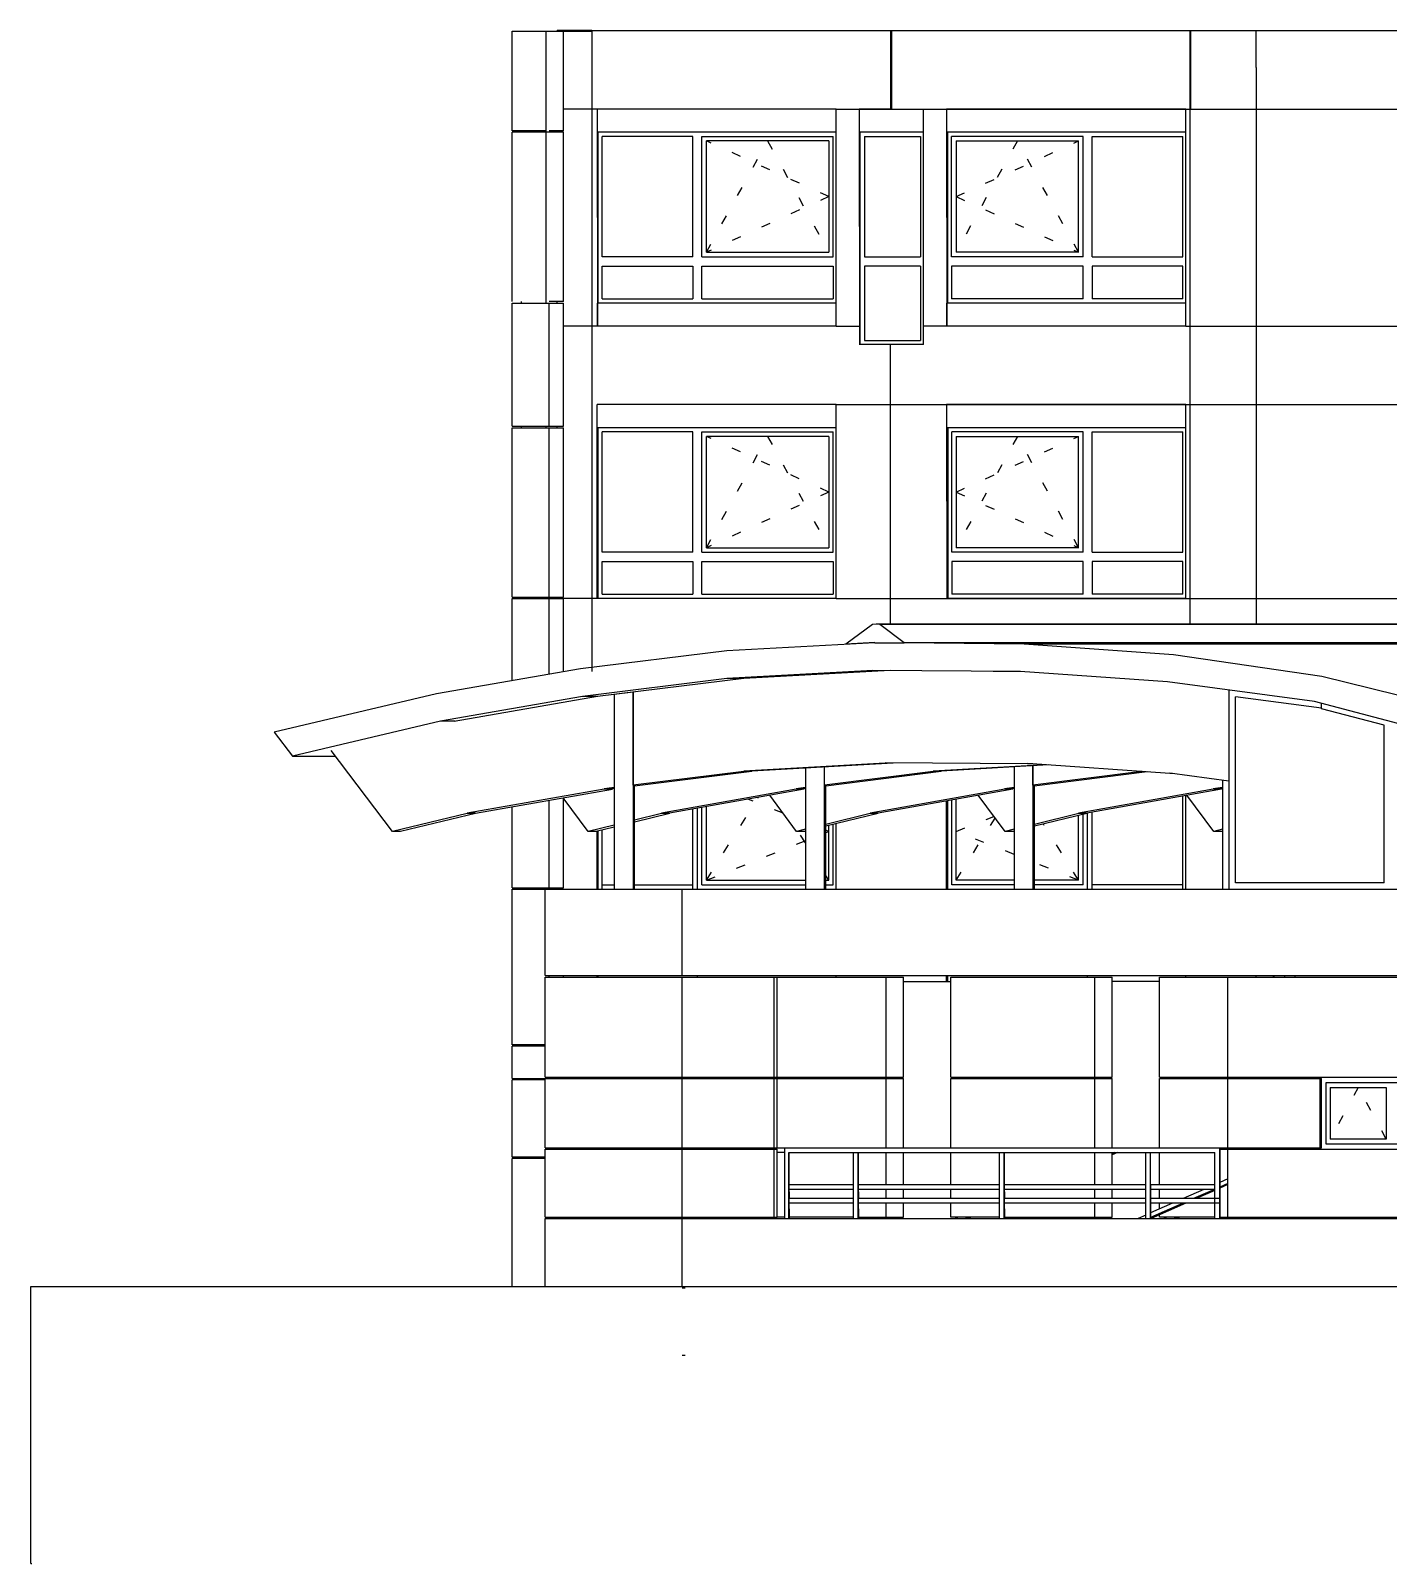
# Model space of a CAD drawing. Header units: metres. Extents: x -59 to 39.8, y -6.3 to 17.4.
# Drawn here: x -58.99 to -44.29, y -6.3 to 10.3 of the extents above; entities that cross this region are included whole.
import ezdxf

# ---------------------------------------------------------------- set-up
doc = ezdxf.new("R2010")
doc.units = ezdxf.units.M
for name, pattern in [('DASHDOT', [2, 1.25, -0.25, 0.25, -0.25]), ('DASHED', [0.75, 0.5, -0.25]), ('DOT', [0.25, 0, -0.25])]:
    doc.linetypes.add(name, pattern=pattern)
doc.layers.add('1', color=7, linetype='DASHED')
doc.layers.add('4', color=7, linetype='DASHDOT')

msp = doc.modelspace()

# ---------------------------------------------------------------- linework, layer by layer
at = {"layer": '1', "color": 1, "linetype": 'CONTINUOUS'}
for p, q in [((-53.776571, 9.215), (-53.776571, 10.295)), ((-53.776571, 10.295), (-52.913288, 10.295)), ((-53.407477, 7.365), (-53.407477, 10.295)), ((-52.913288, 10.3), (-53.289884, 10.3)), ((-53.289884, 10.295), (-53.289884, 10.3)), ((-53.223124, 9.215), (-53.223124, 10.295)), ((-52.913288, 10.3), (-49.676859, 10.3)), ((-52.913288, 10.3), (-52.913288, 6.7)), ((-49.676859, 10.3), (-46.440429, 10.3)), ((-49.676859, 9.45), (-49.676859, 10.3)), ((-49.666909, 9.45), (-49.666909, 10.3)), ((-49.665992, 9.45), (-49.665992, 10.3)), ((-46.440429, 10.3), (-43.464554, 10.3)), ((-46.440429, 10.3), (-46.440429, 6.574189)), ((-46.429563, 9.45), (-46.429563, 10.3)), ((-45.723461, 9.9), (-45.723466, 10.3)), ((-45.723461, 9.9), (-45.723461, 3.87112)), ((-52.857528, 9.45), (-53.223124, 9.45)), ((-52.903339, 9.45), (-52.913288, 9.45)), ((-50.268451, 9.45), (-52.857528, 9.45)), ((-52.857528, 9.45), (-52.854788, 7.1)), ((-50.268451, 7.1), (-50.268451, 9.45)), ((-50.268451, 9.45), (-43.362909, 9.45)), ((-49.676859, 9.45), (-50.019485, 9.45)), ((-50.019485, 9.45), (-50.016751, 6.9)), ((-49.676859, 9.45), (-49.322429, 9.45)), ((-49.322429, 6.9), (-49.322429, 9.45)), ((-46.484395, 9.45), (-49.073473, 9.45)), ((-46.484395, 7.1), (-46.484395, 9.45)), ((-46.43048, 9.45), (-46.440429, 9.45)), ((-53.407477, 9.215), (-53.776571, 9.215)), ((-53.776571, 7.365), (-53.776571, 9.2)), ((-53.375989, 9.2), (-53.776566, 9.2)), ((-53.674528, 9.2), (-53.674528, 9.215)), ((-53.407477, 9.2), (-53.407477, 9.215)), ((-53.223124, 9.215), (-53.375989, 9.215)), ((-53.223124, 9.2), (-53.375989, 9.2)), ((-53.289879, 9.2), (-53.289879, 9.215)), ((-53.223124, 7.365), (-53.223124, 9.2)), ((-50.268451, 9.2), (-52.854788, 9.2)), ((-52.846549, 7.35), (-52.846549, 9.2)), ((-49.322429, 9.2), (-50.016751, 9.2)), ((-50.008498, 6.9), (-50.008498, 9.2)), ((-46.484395, 9.2), (-49.070733, 9.2)), ((-49.062488, 7.35), (-49.062496, 9.2)), ((-53.776571, 7.35), (-53.223119, 7.35)), ((-53.776571, 6.015), (-53.776571, 7.35)), ((-53.674528, 7.35), (-53.674528, 7.365)), ((-53.407477, 7.35), (-53.407477, 7.365)), ((-53.375994, 6.015), (-53.375994, 7.35)), ((-53.223124, 7.365), (-53.375989, 7.365)), ((-53.289879, 7.35), (-53.289879, 7.365)), ((-53.223119, 6.015), (-53.223119, 7.35)), ((-50.268451, 7.35), (-52.854788, 7.35)), ((-52.854788, 7.1), (-52.854788, 7.35)), ((-46.484395, 7.35), (-49.070733, 7.35)), ((-52.854788, 7.1), (-53.223124, 7.1)), ((-50.268451, 7.1), (-52.857528, 7.1)), ((-50.268451, 7.1), (-50.016751, 7.1)), ((-49.070733, 7.1), (-49.322429, 7.1)), ((-46.484395, 7.1), (-49.073473, 7.1)), ((-46.484395, 7.1), (-43.508305, 7.1)), ((-49.322429, 6.9), (-50.019485, 6.9)), ((-49.686615, 6.9), (-49.686615, 3.87112)), ((-52.913288, 6.7), (-52.913288, 3.35821)), ((-46.440429, 6.574189), (-46.440429, 3.87112)), ((-50.268451, 6.25), (-52.857528, 6.25)), ((-52.857528, 4.15), (-52.857528, 6.25)), ((-50.268451, 4.15), (-50.268451, 6.25)), ((-50.268451, 6.25), (-43.181799, 6.25)), ((-46.484373, 6.25), (-49.073467, 6.25)), ((-49.073467, 6.25), (-49.070725, 4.15)), ((-46.484373, 4.15), (-46.484373, 6.25)), ((-53.776571, 6.015), (-53.223119, 6.015)), ((-53.776571, 6), (-53.223119, 6)), ((-53.776571, 4.165), (-53.776571, 6)), ((-53.674528, 6), (-53.674528, 6.015)), ((-53.407477, 6), (-53.407477, 6.015)), ((-53.375994, 4.165), (-53.375994, 6)), ((-53.289879, 6), (-53.289879, 6.015)), ((-53.223119, 4.165), (-53.223119, 6)), ((-50.268451, 6), (-52.857528, 6)), ((-52.846549, 4.15), (-52.846549, 6)), ((-46.484373, 6), (-49.070725, 6)), ((-49.062488, 6), (-49.062496, 4.15)), ((-53.776571, 4.165), (-53.223119, 4.165)), ((-53.674528, 4.15), (-53.674528, 4.165)), ((-53.407477, 4.15), (-53.407477, 4.165)), ((-53.289879, 4.15), (-53.289879, 4.165)), ((-53.776571, 4.15), (-53.223119, 4.15)), ((-53.776571, 3.261), (-53.776571, 4.15)), ((-53.375994, 3.330562), (-53.375994, 4.15)), ((-52.857528, 4.15), (-53.223124, 4.15)), ((-53.223119, 3.357109), (-53.223119, 4.15)), ((-50.268451, 4.15), (-52.857528, 4.15)), ((-50.268451, 4.15), (-43.412678, 4.15)), ((-46.484373, 4.15), (-49.073467, 4.15)), ((-49.874841, 3.86896), (-50.163933, 3.65465)), ((-49.83528, 3.87112), (-49.874841, 3.86896)), ((-36.172383, 3.87112), (-49.83528, 3.87112)), ((-36.133781, 3.87004), (-49.795883, 3.87004)), ((-49.849606, 3.67052), (-51.453986, 3.58292)), ((-49.849494, 3.67217), (-50.163933, 3.65465)), ((-50.140262, 3.65465), (-50.163933, 3.65465)), ((-49.849606, 3.67052), (-49.53493, 3.66835)), ((-35.878074, 3.66835), (-49.53493, 3.66835)), ((-48.234517, 3.65632), (-49.53493, 3.66835)), ((-34.603898, 3.65632), (-48.234517, 3.65632)), ((-46.617427, 3.54133), (-48.234517, 3.65632)), ((-51.453986, 3.58292), (-53.038264, 3.38921)), ((-45.01276, 3.30605), (-46.617427, 3.54133)), ((-53.038264, 3.38921), (-54.596305, 3.11865)), ((-49.871007, 3.37097), (-51.453981, 3.28277)), ((-49.686615, 3.369532), (-51.270511, 3.28292)), ((-48.277232, 3.35854), (-49.871007, 3.37097)), ((-48.272534, 3.35821), (-48.570017, 3.360823)), ((-46.68129, 3.2465), (-48.277232, 3.35854)), ((-51.453981, 3.28277), (-53.016852, 3.08966)), ((-51.270511, 3.28292), (-52.851679, 3.08921)), ((-51.270511, 3.28277), (-51.453981, 3.28277)), ((-45.091924, 3.03453), (-46.68129, 3.2465)), ((-46.018058, 3.158046), (-46.018058, 1)), ((-43.446467, 2.91656), (-45.01276, 3.30605)), ((-53.016852, 3.08966), (-54.55358, 2.82087)), ((-52.851679, 3.08921), (-54.406673, 2.81865)), ((-52.848006, 3.08966), (-53.016852, 3.08966)), ((-52.672623, 3.11066), (-52.672623, 1)), ((-52.46855, 3.13593), (-52.46855, 1)), ((-45.016309, 2.96072), (-45.94819, 3.08525)), ((-45.94819, 1.07), (-45.94819, 3.08525)), ((-43.552421, 2.62941), (-45.091924, 3.03453)), ((-45.016309, 2.95553), (-45.016309, 3.014632)), ((-45.016309, 2.96072), (-45.016309, 3.014632)), ((-44.337551, 2.77657), (-45.016309, 2.95553)), ((-54.55358, 2.82087), (-56.15577, 2.44063)), ((-54.393914, 2.82087), (-54.55358, 2.82087)), ((-44.337551, 1.07), (-44.337551, 2.77657)), ((-55.074169, 1.62703), (-55.736828, 2.50184)), ((-49.740866, 2.36677), (-51.270511, 2.28137)), ((-49.651242, 2.36677), (-51.180886, 2.28137)), ((-50.39874, 2.325037), (-50.39874, 1)), ((-50.396906, 2.12767), (-50.396906, 2.32514)), ((-49.651242, 2.36677), (-49.740866, 2.36677)), ((-48.200118, 2.35929), (-49.740536, 2.37133)), ((-48.012103, 2.350136), (-49.221345, 2.28137)), ((-47.972674, 2.347363), (-49.133146, 2.28137)), ((-48.344349, 2.326227), (-48.344349, 1)), ((-48.142244, 2.35929), (-48.200118, 2.35929)), ((-46.656736, 2.2548), (-48.199537, 2.36332)), ((-48.140856, 2.337799), (-48.140856, 1)), ((-48.139022, 2.12767), (-48.139022, 2.337903)), ((-51.270511, 2.27591), (-52.467337, 2.127741)), ((-51.180886, 2.27591), (-52.452999, 2.118421)), ((-51.180886, 2.27591), (-51.270511, 2.27591)), ((-50.602238, 2.313676), (-50.602233, 1)), ((-49.221345, 2.27591), (-50.396906, 2.12767)), ((-49.133146, 2.27591), (-50.383184, 2.118278)), ((-49.133146, 2.27591), (-49.221345, 2.27591)), ((-49.133146, 2.27591), (-49.133146, 2.28137)), ((-46.963461, 2.27591), (-48.139022, 2.12767)), ((-46.904477, 2.272226), (-48.1253, 2.118278)), ((-46.956852, 2.27591), (-46.963461, 2.27591)), ((-46.629014, 2.2548), (-46.656736, 2.2548)), ((-46.018058, 2.17316), (-46.655955, 2.2584)), ((-46.08647, 2.182302), (-46.086465, 1)), ((-52.780051, 2.0848), (-54.264349, 1.82467)), ((-54.174735, 1.82467), (-52.690431, 2.0848)), ((-52.672623, 2.102326), (-52.780346, 2.08899)), ((-52.690726, 2.08899), (-52.780346, 2.08899)), ((-52.690431, 2.0848), (-52.780051, 2.0848)), ((-52.672623, 2.091231), (-52.690726, 2.08899)), ((-52.451172, 2.11717), (-52.46855, 2.12907)), ((-52.451172, 1), (-52.451172, 2.11717)), ((-50.703353, 2.0848), (-52.160582, 1.82467)), ((-50.697732, 1.62703), (-50.988586, 2.018139)), ((-50.602238, 2.101777), (-50.703642, 2.08899)), ((-50.615444, 2.08899), (-50.703642, 2.08899)), ((-50.615154, 2.0848), (-50.703353, 2.0848)), ((-50.602238, 2.090655), (-50.615444, 2.08899)), ((-48.445469, 2.0848), (-49.902698, 1.82467)), ((-48.35727, 2.0848), (-49.8145, 1.82467)), ((-48.439848, 1.62703), (-48.730702, 2.018139)), ((-48.344349, 2.101778), (-48.445758, 2.08899)), ((-48.35756, 2.08899), (-48.445758, 2.08899)), ((-48.35727, 2.0848), (-48.445469, 2.0848)), ((-48.344349, 2.090656), (-48.35756, 2.08899)), ((-46.187585, 2.0848), (-47.644815, 1.82467)), ((-46.484395, 1), (-46.484395, 2.016072)), ((-46.181964, 1.62703), (-46.472818, 2.018139)), ((-46.08647, 2.101777), (-46.187874, 2.08899)), ((-46.099676, 2.08899), (-46.187874, 2.08899)), ((-46.099386, 2.0848), (-46.187585, 2.0848)), ((-46.08647, 2.090655), (-46.099676, 2.08899)), ((-53.776571, 1.015), (-53.776571, 1.89445)), ((-53.375994, 1.015), (-53.375994, 1.964652)), ((-52.955616, 1.62703), (-53.226215, 1.990902)), ((-53.223113, 1.015), (-53.223113, 1.986731)), ((-49.073473, 1), (-49.073473, 1.956951)), ((-49.062499, 1), (-49.062499, 1.95891)), ((-54.174735, 1.82467), (-54.264349, 1.82467)), ((-52.672623, 1.695573), (-52.955616, 1.62703)), ((-52.672623, 1.67421), (-52.867417, 1.62703)), ((-52.071693, 1.81976), (-52.451172, 1.727848)), ((-52.159892, 1.81976), (-52.451172, 1.74921)), ((-52.071693, 1.81976), (-52.159892, 1.81976)), ((-49.813809, 1.81976), (-50.381352, 1.682297)), ((-49.902008, 1.81976), (-50.381352, 1.703659)), ((-50.268451, 1), (-50.268451, 1.709643)), ((-49.8145, 1.82467), (-49.902698, 1.82467)), ((-49.813809, 1.81976), (-49.902008, 1.81976)), ((-47.555925, 1.81976), (-48.123468, 1.682297)), ((-52.867417, 1.62703), (-52.955616, 1.62703)), ((-52.857528, 1), (-52.857528, 1.629425)), ((-52.846549, 1), (-52.846549, 1.632084)), ((-50.602236, 1.65016), (-50.697732, 1.62703)), ((-50.609533, 1.62703), (-50.697732, 1.62703)), ((-50.602236, 1.628797), (-50.609533, 1.62703)), ((-48.344349, 1.650161), (-48.439848, 1.62703)), ((-48.351649, 1.62703), (-48.439848, 1.62703)), ((-48.344349, 1.628798), (-48.351649, 1.62703)), ((-46.086468, 1.65016), (-46.181964, 1.62703)), ((-46.093765, 1.62703), (-46.181964, 1.62703)), ((-46.086468, 1.628797), (-46.093765, 1.62703)), ((-53.776571, 1.015), (-53.223113, 1.015)), ((-53.776566, 1), (-32.562743, 1)), ((-53.776566, -0.685), (-53.776566, 1)), ((-53.607763, 1), (-53.607763, 1.015)), ((-53.418915, 0.065), (-53.418915, 1)), ((-53.407477, 1), (-53.407477, 1.015)), ((-53.289879, 1), (-53.289879, 1.015)), ((-51.936742, 0.065), (-51.936742, 1)), ((-44.337551, 1.07), (-45.016309, 1.07)), ((-53.418915, 0.065), (-32.562743, 0.065)), ((-53.418915, 0.05), (-50.909835, 0.05)), ((-53.418915, -1.035), (-53.418915, 0.05)), ((-53.375994, 0.05), (-53.375994, 0.065)), ((-53.223119, 0.05), (-53.223119, 0.065)), ((-52.857528, 0.05), (-52.857528, 0.065)), ((-52.846549, 0.05), (-52.846549, 0.065)), ((-51.936742, -1.035), (-51.936742, 0.05)), ((-50.939856, -1.035), (-50.939856, 0.05)), ((-50.909835, 0.05), (-49.5394, 0.05)), ((-50.909835, -1.035), (-50.909835, 0.05)), ((-50.268451, 0.05), (-50.268451, 0.065)), ((-49.727553, -1.035), (-49.727553, 0.05)), ((-49.5394, -1.035), (-49.5394, 0.05)), ((-49.5394, 0), (-49.02746, 0)), ((-49.073473, 0), (-49.073473, 0.065)), ((-49.062499, 0), (-49.062499, 0.065)), ((-49.02746, 0.05), (-47.281511, 0.05)), ((-49.02746, -1.035), (-49.02746, 0.05)), ((-47.469664, -1.035), (-47.469664, 0.05)), ((-47.281511, -1.035), (-47.281511, 0.05)), ((-46.769571, 0), (-47.281511, 0)), ((-46.769571, 0.05), (-32.562543, 0.05)), ((-46.769571, -1.035), (-46.769571, 0.05)), ((-46.484395, 0.05), (-46.484395, 0.065)), ((-46.02926, -1.035), (-46.02926, 0.05)), ((-45.723461, 0.05), (-45.723461, 0.065)), ((-45.533492, 0.05), (-45.533492, 0.065)), ((-45.526871, 0.05), (-45.526871, 0.065)), ((-45.416144, 0.065), (-45.416144, 0.05)), ((-53.418915, -0.685), (-53.776566, -0.685)), ((-53.418915, -0.7), (-53.776566, -0.7)), ((-53.776566, -1.05), (-53.776566, -0.7)), ((-53.674528, -0.7), (-53.674528, -0.685)), ((-53.776566, -1.05), (-50.909835, -1.05)), ((-53.418915, -1.065), (-53.776566, -1.065)), ((-53.776566, -1.9), (-53.776566, -1.065)), ((-53.674528, -1.065), (-53.674528, -1.05)), ((-53.418915, -1.035), (-50.909835, -1.035)), ((-53.418915, -1.8), (-53.418915, -1.05)), ((-53.375994, -1.05), (-53.375994, -1.035)), ((-53.315062, -1.05), (-53.315062, -1.035)), ((-51.936742, -1.8), (-51.936742, -1.05)), ((-51.873221, -1.05), (-51.873221, -1.035)), ((-50.996111, -1.05), (-50.996111, -1.035)), ((-50.973361, -1.05), (-50.973361, -1.035)), ((-50.939856, -1.8), (-50.939856, -1.05)), ((-50.909835, -1.035), (-49.5394, -1.035)), ((-50.909835, -1.05), (-49.53939, -1.05)), ((-50.909835, -1.8), (-50.909835, -1.05)), ((-49.727553, -1.8), (-49.727553, -1.05)), ((-49.53939, -1.8), (-49.53939, -1.05)), ((-49.02746, -1.035), (-47.281511, -1.035)), ((-49.02746, -1.05), (-47.281501, -1.05)), ((-49.02746, -1.8), (-49.02746, -1.05)), ((-47.469664, -1.8), (-47.469664, -1.05)), ((-47.281501, -1.8), (-47.281501, -1.05)), ((-46.769571, -1.035), (-32.562543, -1.035)), ((-46.769571, -1.05), (-45.015343, -1.05)), ((-46.769571, -1.8), (-46.769571, -1.05)), ((-46.02926, -1.8), (-46.02926, -1.05)), ((-45.965739, -1.05), (-45.965739, -1.035)), ((-45.087342, -1.05), (-45.087342, -1.035)), ((-45.075217, -1.05), (-45.075217, -1.035)), ((-45.031101, -1.8), (-45.031101, -1.05)), ((-45.015343, -1.8), (-45.015343, -1.05)), ((-53.418915, -1.8), (-50.909835, -1.8)), ((-53.418915, -1.815), (-50.909835, -1.815)), ((-53.418915, -2.55), (-53.418915, -1.815)), ((-53.375994, -1.815), (-53.375994, -1.8)), ((-53.315062, -1.815), (-53.315062, -1.8)), ((-51.936742, -2.55), (-51.936742, -1.815)), ((-51.873221, -1.815), (-51.873221, -1.8)), ((-50.996111, -1.815), (-50.996111, -1.8)), ((-50.973361, -1.815), (-50.973361, -1.8)), ((-50.939856, -2.55), (-50.939856, -1.815)), ((-50.909835, -1.8), (-45.015343, -1.8)), ((-50.909835, -2.55), (-50.909835, -1.815)), ((-50.830402, -1.8), (-50.830402, -2.565)), ((-46.119457, -1.8), (-46.119457, -2.565)), ((-46.116419, -1.8), (-46.116419, -2.565)), ((-46.116419, -1.815), (-32.562538, -1.815)), ((-46.02926, -2.55), (-46.02926, -1.815)), ((-45.965739, -1.815), (-45.965739, -1.8)), ((-45.087342, -1.815), (-45.087342, -1.8)), ((-45.075217, -1.815), (-45.075217, -1.8)), ((-53.418915, -1.9), (-53.776566, -1.9)), ((-53.418915, -1.915), (-53.776566, -1.915)), ((-53.776566, -3.3), (-53.776566, -1.915)), ((-53.674528, -1.915), (-53.674528, -1.9)), ((-50.830402, -1.85), (-50.909835, -1.85)), ((-50.780492, -1.85), (-46.169367, -1.85)), ((-50.780492, -2.565), (-50.780492, -1.85)), ((-50.777454, -2.2), (-50.777454, -1.85)), ((-50.081784, -2.565), (-50.081784, -1.85)), ((-50.031874, -2.565), (-50.031874, -1.85)), ((-50.028836, -2.2), (-50.028836, -1.85)), ((-49.727553, -2.2), (-49.727553, -1.85)), ((-49.5394, -2.2), (-49.5394, -1.85)), ((-49.02746, -2.2), (-49.02746, -1.85)), ((-48.499698, -2.565), (-48.499698, -1.85)), ((-48.449787, -2.565), (-48.449787, -1.85)), ((-48.446749, -2.2), (-48.446749, -1.85)), ((-47.469664, -2.2), (-47.469664, -1.85)), ((-47.222696, -1.85), (-47.281511, -1.876009)), ((-47.281511, -2.2), (-47.281511, -1.85)), ((-47.252101, -1.85), (-47.281511, -1.863006)), ((-46.91799, -2.565), (-46.91799, -1.85)), ((-46.86808, -2.565), (-46.86808, -1.85)), ((-46.865042, -2.2), (-46.865042, -1.85)), ((-46.769571, -2.2), (-46.769571, -1.85)), ((-46.169367, -2.565), (-46.169367, -1.85)), ((-46.02926, -2.135495), (-46.116419, -2.174039)), ((-50.081776, -2.2), (-50.780492, -2.2)), ((-50.780492, -2.2), (-50.777454, -2.35)), ((-50.081776, -2.25), (-50.780492, -2.25)), ((-50.081776, -2.25), (-50.081776, -2.2)), ((-48.499682, -2.2), (-50.031866, -2.2)), ((-50.031866, -2.2), (-50.028836, -2.35)), ((-48.499682, -2.25), (-50.031866, -2.25)), ((-49.727553, -2.35), (-49.727553, -2.25)), ((-49.5394, -2.35), (-49.5394, -2.25)), ((-49.02746, -2.35), (-49.02746, -2.25)), ((-48.499682, -2.25), (-48.499682, -2.2)), ((-46.917998, -2.2), (-48.44978, -2.2)), ((-48.44978, -2.2), (-48.446749, -2.35)), ((-46.917998, -2.25), (-48.44978, -2.25)), ((-47.469664, -2.35), (-47.469664, -2.25)), ((-47.281511, -2.35), (-47.281511, -2.25)), ((-46.917998, -2.25), (-46.917998, -2.2)), ((-46.169372, -2.2), (-46.868083, -2.2)), ((-46.868083, -2.2), (-46.865042, -2.35)), ((-46.169372, -2.25), (-46.868083, -2.25)), ((-46.769571, -2.35), (-46.769571, -2.25)), ((-46.288187, -2.25), (-46.514315, -2.35)), ((-46.175123, -2.25), (-46.401251, -2.35)), ((-46.169367, -2.260473), (-46.371818, -2.35)), ((-46.169367, -2.197455), (-46.175123, -2.2)), ((-46.169372, -2.25), (-46.169372, -2.2)), ((-46.02926, -2.185495), (-46.116419, -2.224039)), ((-46.02926, -2.198515), (-46.116419, -2.237058)), ((-50.081776, -2.35), (-50.780492, -2.35)), ((-50.780492, -2.35), (-50.777454, -2.565)), ((-50.081776, -2.4), (-50.780492, -2.4)), ((-50.081776, -2.4), (-50.081776, -2.35)), ((-48.499682, -2.35), (-50.031866, -2.35)), ((-50.031866, -2.35), (-50.028836, -2.565)), ((-48.499682, -2.4), (-50.031866, -2.4)), ((-49.727553, -2.55), (-49.727553, -2.4)), ((-49.5394, -2.55), (-49.5394, -2.4)), ((-49.02746, -2.55), (-49.02746, -2.4)), ((-48.499682, -2.4), (-48.499682, -2.35)), ((-46.917993, -2.35), (-48.44978, -2.35)), ((-48.44978, -2.35), (-48.446749, -2.565)), ((-46.917993, -2.4), (-48.44978, -2.4)), ((-47.469664, -2.55), (-47.469664, -2.4)), ((-47.281511, -2.55), (-47.281511, -2.4)), ((-46.917993, -2.4), (-46.917993, -2.35)), ((-46.119457, -2.35), (-46.868083, -2.35)), ((-46.868083, -2.35), (-46.865042, -2.565)), ((-46.119457, -2.4), (-46.868083, -2.4)), ((-46.627379, -2.4), (-46.865042, -2.505101)), ((-46.514315, -2.4), (-46.865042, -2.555101)), ((-46.484885, -2.4), (-46.858005, -2.565)), ((-46.769571, -2.462881), (-46.769571, -2.4)), ((-53.418915, -2.55), (-50.909835, -2.55)), ((-53.418915, -2.565), (-32.562543, -2.565)), ((-53.418915, -3.3), (-53.418915, -2.565)), ((-53.375994, -2.565), (-53.375994, -2.55)), ((-53.315062, -2.565), (-53.315062, -2.55)), ((-51.936742, -3.3), (-51.936742, -2.565)), ((-51.873221, -2.565), (-51.873221, -2.55)), ((-50.996111, -2.565), (-50.996111, -2.55)), ((-50.973361, -2.565), (-50.973361, -2.55)), ((-50.830402, -2.55), (-50.909835, -2.55)), ((-50.081784, -2.55), (-50.777454, -2.55)), ((-50.028836, -2.55), (-49.5394, -2.55)), ((-48.499698, -2.55), (-49.02746, -2.55)), ((-48.948087, -2.55), (-48.982007, -2.565)), ((-48.835021, -2.55), (-48.868941, -2.565)), ((-48.80562, -2.55), (-48.83954, -2.565)), ((-48.446749, -2.55), (-47.281511, -2.55)), ((-46.91799, -2.528516), (-47.000491, -2.565)), ((-46.769571, -2.55), (-46.769571, -2.525893)), ((-46.169367, -2.55), (-46.769571, -2.55)), ((-46.690211, -2.55), (-46.724131, -2.565)), ((-46.577144, -2.55), (-46.611064, -2.565)), ((-46.547744, -2.55), (-46.581664, -2.565)), ((-46.116419, -2.55), (-32.562538, -2.55)), ((-45.965739, -2.565), (-45.965739, -2.55)), ((-45.087342, -2.565), (-45.087342, -2.55)), ((-45.075217, -2.565), (-45.075217, -2.55)), ((-58.989582, -3.3), (-20.329597, -3.3)), ((-58.989582, -6.3), (-58.989582, -3.3)), ((-51.936742, -3.315), (-51.904979, -3.315)), ((-51.904979, -4.05), (-51.936742, -4.05)), ((-58.989582, -6.3), (-58.97861, -6.30004))]:
    msp.add_line(p, q, dxfattribs=at)
for points in [[(-49.073473, 9.45), (-49.070733, 7.1), (-49.070733, 7.35)], [(-49.53493, 3.66835), (-49.795883, 3.87004), (-49.83528, 3.87112)], [(-54.596305, 3.11865), (-56.353369, 2.70098), (-56.15577, 2.44063), (-55.690462, 2.44063)], [(-52.467337, 2.12774), (-52.467337, 3.1346), (-52.672623, 3.11066)], [(-45.016309, 1.07), (-45.94819, 1.07), (-45.945152, 3.084844)], [(-51.180886, 2.27591), (-51.180886, 2.28137), (-51.270511, 2.28137), (-51.270511, 2.27591)], [(-49.221345, 2.27591), (-49.221345, 2.28137), (-49.133146, 2.28137)], [(-50.615154, 2.0848), (-52.072384, 1.82467), (-52.160582, 1.82467)], [(-50.381352, 1), (-50.381352, 2.11703), (-50.396906, 2.12767)], [(-48.123468, 1), (-48.123468, 2.11703), (-48.139022, 2.12767)], [(-46.099386, 2.0848), (-47.556616, 1.82467), (-47.644815, 1.82467)], [(-54.174028, 1.81976), (-54.984507, 1.62703), (-55.074169, 1.62703)], [(-54.174028, 1.81976), (-54.263648, 1.81976), (-55.074169, 1.62703)], [(-47.555925, 1.81976), (-47.644124, 1.81976), (-48.123468, 1.703659)]]:
    msp.add_lwpolyline(points, dxfattribs=at)
at = {"layer": '4', "color": 1, "linetype": 'CONTINUOUS'}
for p, q in [((-52.803493, 7.85), (-52.803493, 9.155)), ((-51.820879, 9.155), (-52.803493, 9.155)), ((-51.820879, 7.85), (-51.820879, 9.155)), ((-51.723106, 9.155), (-50.300516, 9.155)), ((-51.723106, 7.85), (-51.723106, 9.155)), ((-50.300516, 7.85), (-50.300516, 9.155)), ((-49.963703, 9.155), (-49.963703, 7.85)), ((-49.963703, 9.155), (-49.356259, 9.155)), ((-49.356259, 9.155), (-49.356259, 7.85)), ((-49.019446, 7.85), (-49.019446, 9.155)), ((-47.596851, 9.155), (-49.019446, 9.155)), ((-47.596851, 7.85), (-47.596851, 9.155)), ((-47.499078, 7.85), (-47.499078, 9.155)), ((-47.499078, 9.155), (-46.516461, 9.155)), ((-46.516461, 7.85), (-46.516461, 9.155)), ((-50.349402, 9.105), (-51.67422, 9.105)), ((-51.67422, 7.9), (-51.67422, 9.105)), ((-50.349402, 9.105), (-50.349402, 7.9)), ((-48.970559, 9.105), (-48.970559, 7.9)), ((-48.970559, 9.105), (-47.645737, 9.105)), ((-47.645737, 7.9), (-47.645737, 9.105)), ((-51.820879, 7.85), (-52.803493, 7.85)), ((-51.723106, 7.85), (-50.300516, 7.85)), ((-51.67422, 7.9), (-50.349402, 7.9)), ((-49.963703, 7.85), (-49.356259, 7.85)), ((-47.596851, 7.85), (-49.019446, 7.85)), ((-47.645737, 7.9), (-48.970559, 7.9)), ((-47.499078, 7.85), (-46.516461, 7.85)), ((-52.803493, 7.75), (-51.820879, 7.75)), ((-52.803493, 7.395), (-52.803493, 7.75)), ((-51.820879, 7.75), (-51.820879, 7.395)), ((-51.723106, 7.75), (-50.300516, 7.75)), ((-51.723106, 7.395), (-51.723106, 7.75)), ((-50.300516, 7.75), (-50.300516, 7.395)), ((-49.356259, 7.75), (-49.963703, 7.75)), ((-49.963703, 7.75), (-49.963703, 6.945)), ((-49.356259, 7.75), (-49.356259, 6.945)), ((-47.596851, 7.75), (-49.019446, 7.75)), ((-49.019446, 7.75), (-49.019446, 7.395)), ((-47.596851, 7.395), (-47.596851, 7.75)), ((-46.516461, 7.75), (-47.499078, 7.75)), ((-47.499078, 7.75), (-47.499078, 7.395)), ((-46.516461, 7.395), (-46.516461, 7.75)), ((-52.803493, 7.395), (-51.820879, 7.395)), ((-51.723106, 7.395), (-50.300516, 7.395)), ((-47.596851, 7.395), (-49.019446, 7.395)), ((-46.516461, 7.395), (-47.499078, 7.395)), ((-49.963703, 6.945), (-49.356259, 6.945)), ((-52.803037, 4.65), (-52.803037, 5.955)), ((-51.820784, 5.955), (-52.803037, 5.955)), ((-51.820784, 4.65), (-51.820784, 5.955)), ((-51.723048, 5.955), (-50.30098, 5.955)), ((-51.723048, 4.65), (-51.723048, 5.955)), ((-50.349849, 5.905), (-51.674179, 5.905)), ((-51.674179, 4.7), (-51.674179, 5.905)), ((-50.349849, 5.905), (-50.349849, 4.7)), ((-50.30098, 4.65), (-50.30098, 5.955)), ((-49.018959, 4.65), (-49.018959, 5.955)), ((-47.5969, 5.955), (-49.018959, 5.955)), ((-48.970091, 5.905), (-48.970091, 4.7)), ((-48.970091, 5.905), (-47.645768, 5.905)), ((-47.645768, 4.7), (-47.645768, 5.905)), ((-47.5969, 4.65), (-47.5969, 5.955)), ((-47.499164, 4.65), (-47.499164, 5.955)), ((-47.499164, 5.955), (-46.516916, 5.955)), ((-46.516916, 4.65), (-46.516916, 5.955)), ((-51.820784, 4.65), (-52.803037, 4.65)), ((-51.723048, 4.65), (-50.30098, 4.65)), ((-51.674179, 4.7), (-50.349849, 4.7)), ((-47.5969, 4.65), (-49.018959, 4.65)), ((-47.645768, 4.7), (-48.970091, 4.7)), ((-47.499164, 4.65), (-46.516916, 4.65)), ((-52.803037, 4.55), (-51.820784, 4.55)), ((-52.803037, 4.195), (-52.803037, 4.55)), ((-51.820784, 4.55), (-51.820784, 4.195)), ((-51.723048, 4.55), (-50.30098, 4.55)), ((-51.723048, 4.195), (-51.723048, 4.55)), ((-50.30098, 4.55), (-50.30098, 4.195)), ((-47.5969, 4.55), (-49.018959, 4.55)), ((-49.018959, 4.55), (-49.018959, 4.195)), ((-47.5969, 4.195), (-47.5969, 4.55)), ((-46.516916, 4.55), (-47.499164, 4.55)), ((-47.499164, 4.55), (-47.499164, 4.195)), ((-46.516916, 4.195), (-46.516916, 4.55)), ((-52.803037, 4.195), (-51.820784, 4.195)), ((-51.723048, 4.195), (-50.30098, 4.195)), ((-47.5969, 4.195), (-49.018959, 4.195)), ((-46.516916, 4.195), (-47.499164, 4.195)), ((-46.516925, 1), (-46.516925, 2.010265)), ((-51.820784, 1), (-51.820784, 1.869583)), ((-51.771916, 1), (-51.771916, 1.878307)), ((-51.723048, 1.05), (-51.723048, 1.88703)), ((-51.674179, 1.1), (-51.674179, 1.895753)), ((-49.018981, 1.05), (-49.018981, 1.966678)), ((-48.970113, 1.1), (-48.970113, 1.975401)), ((-47.548046, 1), (-47.548046, 1.8262)), ((-47.499178, 1), (-47.499178, 1.834923)), ((-50.349849, 1.1), (-50.349849, 1.689927)), ((-50.30098, 1.05), (-50.30098, 1.701764)), ((-47.645783, 1.1), (-47.645783, 1.797996)), ((-47.596914, 1.05), (-47.596914, 1.809832)), ((-52.803037, 1), (-52.803037, 1.642623)), ((-52.79858, 1.05), (-52.672623, 1.05)), ((-52.451172, 1.05), (-51.820784, 1.05)), ((-51.723048, 1.05), (-50.602233, 1.05)), ((-51.674179, 1.1), (-50.602233, 1.1)), ((-50.381352, 1.1), (-50.349849, 1.1)), ((-50.381352, 1.05), (-50.30098, 1.05)), ((-48.344349, 1.05), (-49.018981, 1.05)), ((-48.344349, 1.1), (-48.970113, 1.1)), ((-47.645783, 1.1), (-48.123468, 1.1)), ((-47.596914, 1.05), (-48.123468, 1.05)), ((-46.521382, 1.05), (-47.499178, 1.05)), ((-51.771916, 0.05), (-51.771916, 0.065)), ((-47.548046, 0.05), (-47.548046, 0.065)), ((-45.299126, 0.05), (-45.299126, 0.065)), ((-45.040303, -1.05), (-45.040303, -1.035)), ((-44.920524, -1.145), (-44.920524, -1.705)), ((-44.920524, -1.145), (-44.316637, -1.145)), ((-44.316637, -1.145), (-44.316637, -1.705)), ((-45.040303, -1.815), (-45.040303, -1.8)), ((-44.316637, -1.705), (-44.920524, -1.705))]:
    msp.add_line(p, q, dxfattribs=at)
at = {"layer": '4', "color": 1, "linetype": 'DOT'}
for p, q in [((-50.349402, 8.5025), (-51.67422, 9.105)), ((-48.970559, 8.5025), (-47.645737, 9.105)), ((-50.349402, 8.5025), (-51.67422, 7.9)), ((-48.970559, 8.5025), (-47.645737, 7.9)), ((-50.349849, 5.3025), (-51.674179, 5.905)), ((-48.970091, 5.3025), (-47.645768, 5.905)), ((-50.349849, 5.3025), (-51.674179, 4.7)), ((-48.970091, 5.3025), (-47.645768, 4.7)), ((-51.674179, 1.1), (-51.111709, 1.99616)), ((-50.844647, 1.824585), (-51.224742, 1.975983)), ((-48.970113, 1.1), (-48.548025, 1.772495)), ((-47.645783, 1.1), (-48.026065, 1.705889)), ((-51.674179, 1.1), (-50.602235, 1.526971)), ((-50.602235, 1.502117), (-50.680636, 1.62703)), ((-47.645783, 1.1), (-48.123468, 1.290269)), ((-50.349849, 1.1), (-50.381352, 1.150193))]:
    msp.add_line(p, q, dxfattribs=at)
for points in [[(-51.67422, 7.9), (-51.011811, 9.105), (-50.349402, 7.9)], [(-47.645737, 7.9), (-48.308148, 9.105), (-48.970559, 7.9)], [(-51.674179, 4.7), (-51.012014, 5.905), (-50.349849, 4.7)], [(-47.645768, 4.7), (-48.30793, 5.905), (-48.970091, 4.7)], [(-48.344349, 1.378249), (-48.970113, 1.6275), (-48.561295, 1.790338)], [(-50.381352, 1.614952), (-50.349849, 1.6275), (-50.381352, 1.640048)], [(-44.316637, -1.705), (-44.61858, -1.145), (-44.920524, -1.705)]]:
    msp.add_lwpolyline(points, dxfattribs=at)
at = {"layer": '4', "color": 1, "linetype": 'CONTINUOUS'}
msp.add_lwpolyline([(-40.568542, -1.095), (-44.970432, -1.095), (-44.970432, -1.755), (-40.568542, -1.755)], dxfattribs=at)

doc.saveas('drawing.dxf')
